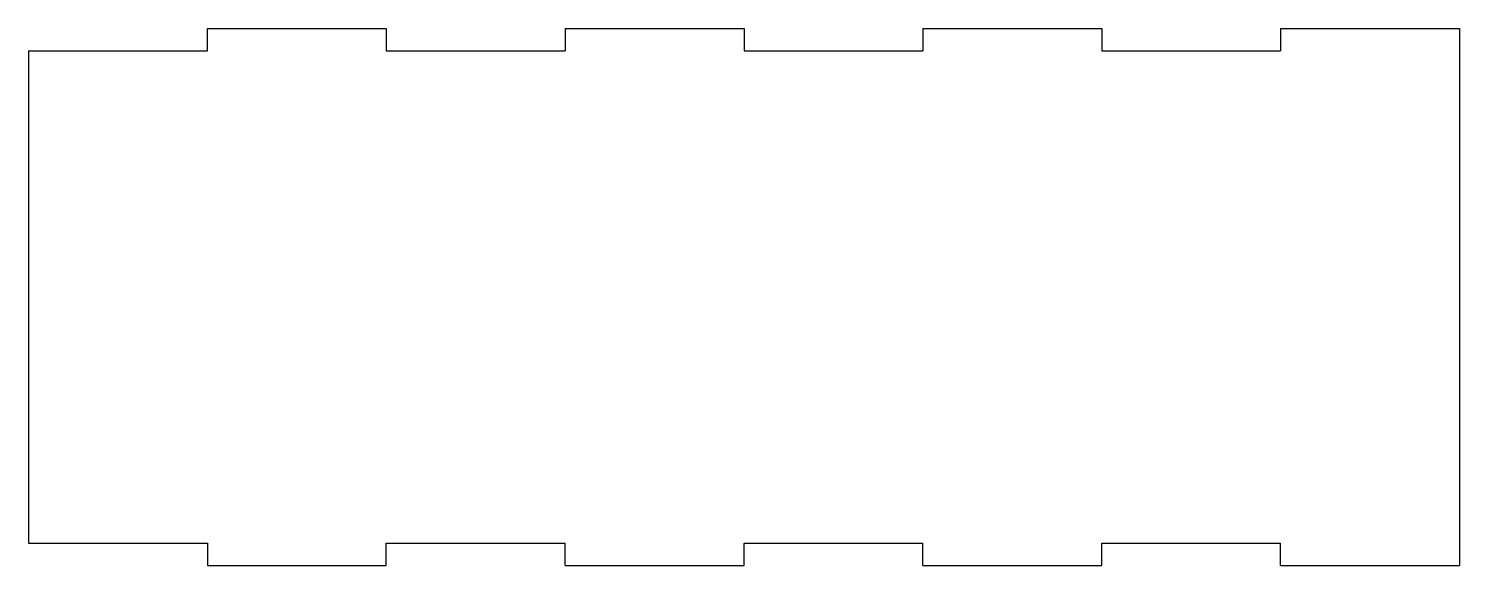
# Model space of a CAD drawing. Extents: x -7.4 to 0.6, y 0 to 3.
import ezdxf

# ---------------------------------------------------------------- set-up
doc = ezdxf.new("R2010")
doc.units = 0
doc.layers.add('VISIBLE', color=7, linetype='CONTINUOUS')

msp = doc.modelspace()

# ---------------------------------------------------------------- linework, layer by layer
at = {"layer": 'VISIBLE'}
for p, q in [((-6.4009, 3, 0.125), (-5.4009, 3, 0.125)), ((-6.4009, 2.875, 0.125), (-6.4009, 3, 0.125)), ((-5.4009, 3, 0.125), (-5.4009, 2.875, 0.125)), ((-4.4009, 3, 0.125), (-3.4009, 3, 0.125)), ((-4.4009, 3, 0.125), (-4.4009, 2.875, 0.125)), ((-3.4009, 3, 0.125), (-3.4009, 2.875, 0.125)), ((-2.4009, 3, 0.125), (-1.4009, 3, 0.125)), ((-2.4009, 3, 0.125), (-2.4009, 2.875, 0.125)), ((-1.4009, 3, 0.125), (-1.4009, 2.875, 0.125)), ((-0.4009, 3, 0.125), (0.5991, 3, 0.125)), ((-0.4009, 3, 0.125), (-0.4009, 2.875, 0.125)), ((0.5991, 3, 0.125), (0.5991, 0, 0.125)), ((-7.4009, 2.875, 0.125), (-6.4009, 2.875, 0.125)), ((-7.4009, 2.875, 0.125), (-7.4009, 0.125, 0.125)), ((-5.4009, 2.875, 0.125), (-4.4009, 2.875, 0.125)), ((-3.4009, 2.875, 0.125), (-2.4009, 2.875, 0.125)), ((-1.4009, 2.875, 0.125), (-0.4009, 2.875, 0.125)), ((-7.4009, 0.125, 0.125), (-6.4009, 0.125, 0.125)), ((-6.4009, 0.125, 0.125), (-6.4009, 0, 0.125)), ((-5.4009, 0, 0.125), (-5.4009, 0.125, 0.125)), ((-5.4009, 0.125, 0.125), (-4.4009, 0.125, 0.125)), ((-4.4009, 0, 0.125), (-4.4009, 0.125, 0.125)), ((-3.4009, 0, 0.125), (-3.4009, 0.125, 0.125)), ((-3.4009, 0.125, 0.125), (-2.4009, 0.125, 0.125)), ((-2.4009, 0, 0.125), (-2.4009, 0.125, 0.125)), ((-1.4009, 0, 0.125), (-1.4009, 0.125, 0.125)), ((-1.4009, 0.125, 0.125), (-0.4009, 0.125, 0.125)), ((-0.4009, 0, 0.125), (-0.4009, 0.125, 0.125)), ((-6.4009, 0, 0.125), (-5.4009, 0, 0.125)), ((-4.4009, 0, 0.125), (-3.4009, 0, 0.125)), ((-2.4009, 0, 0.125), (-1.4009, 0, 0.125)), ((-0.4009, 0, 0.125), (0.5991, 0, 0.125))]:
    msp.add_line(p, q, dxfattribs=at)

doc.saveas('drawing.dxf')
